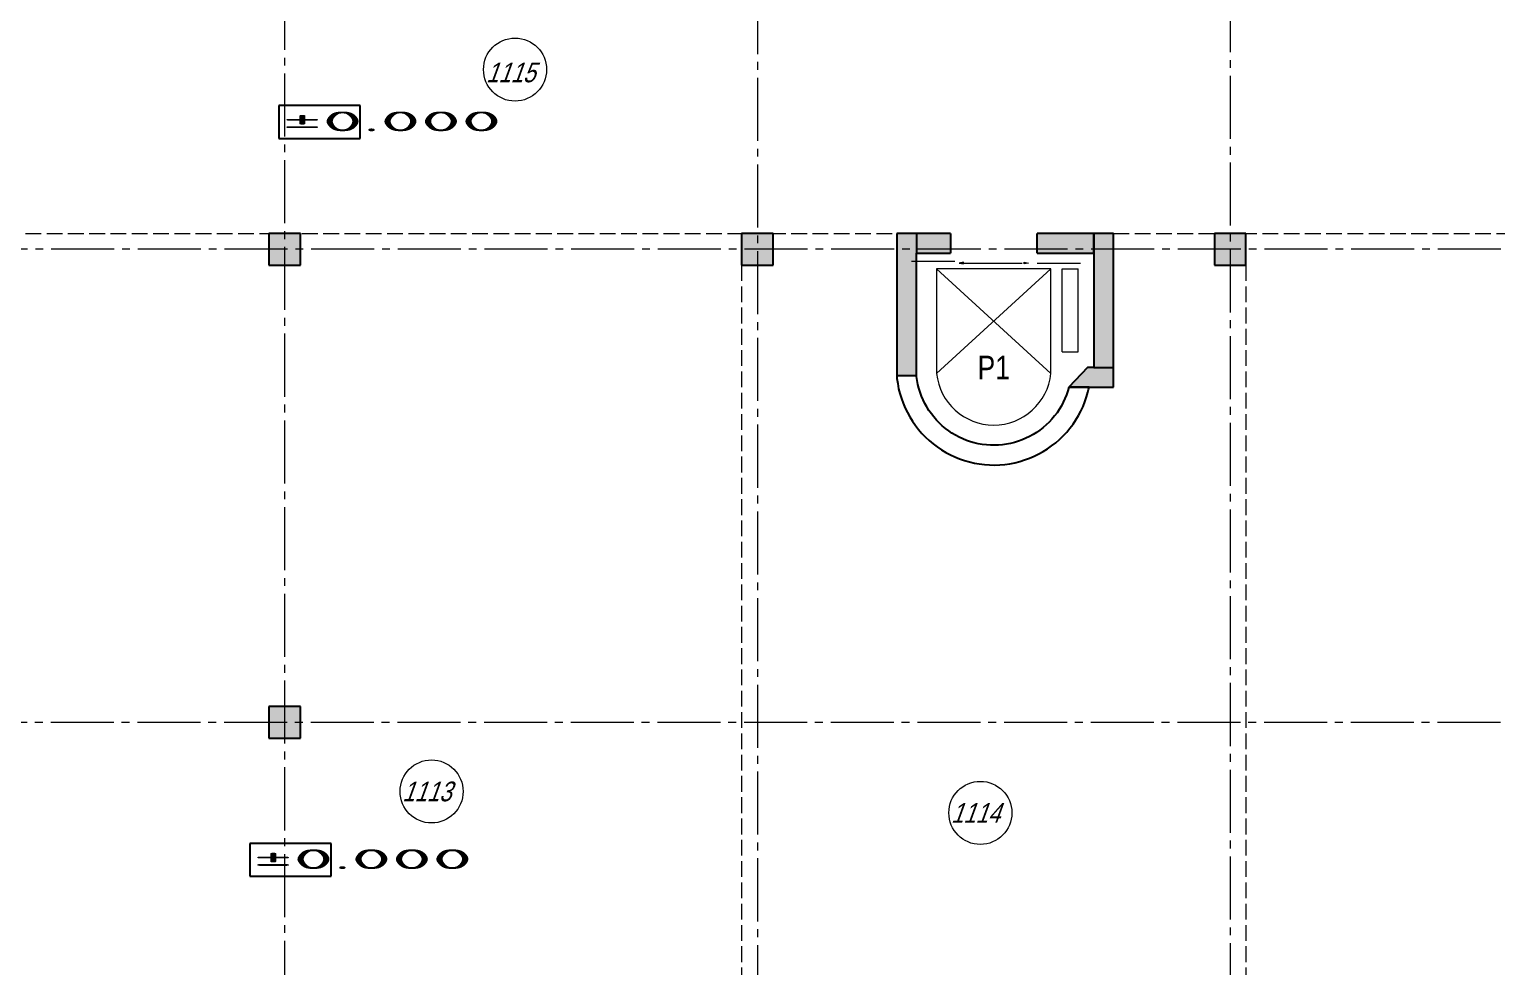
# Model space of a CAD drawing. Header units: millimetres. Extents: x 1949 to 134543, y 1145 to 48705.
# Drawn here: x 63911 to 76947, y 15955 to 24275 of the extents above; entities that cross this region are included whole.
import ezdxf
from ezdxf.enums import TextEntityAlignment as Align

# ---------------------------------------------------------------- set-up
doc = ezdxf.new("R2010")
doc.units = ezdxf.units.MM
doc.linetypes.add('LTYPE_2', pattern=[270, 200, -70])
doc.linetypes.add('LTYPE_5', pattern=[1100, 800, -100, 100, -100])
for name, color, linetype, lineweight, true_color in [('STANDARD', 18, 'Continuous', 25, 0x000000), ('Общий01', 18, 'Continuous', 13, 0x000000), ('Перекрытие_ж_бетон', 18, 'Continuous', 50, 0x000000), ('Стена', 18, 'Continuous', 50, 0x000000), ('Текст_1_10', 18, 'Continuous', 25, 0x000000)]:
    doc.layers.add(name, color=color, linetype=linetype, lineweight=lineweight, true_color=true_color)
doc.layers.add('АГПТ', color=7, linetype='Continuous')
doc.layers.add('Оси', color=30, linetype='LTYPE_5', lineweight=9)
doc.styles.add('ARIAL', font='arial.ttf')
doc.styles.add('ARIALUNICODEMS', font='ARIALUNI.ttf')
doc.styles.add('ISOCPEUR', font='isocpeur.ttf')

# ---------------------------------------------------------------- blocks, each defined once
blk = doc.blocks.new('1эт')
at = {"layer": 'Стена', "linetype": 'Continuous', "lineweight": 5}
for points in [[(-575371, 425943), (-575771, 425943), (-575771, 425543), (-575371, 425543)], [(-569371, 425943), (-569771, 425943), (-569771, 425543), (-569371, 425543)], [(-567801, 425943), (-567801, 424143), (-567551, 424143), (-567551, 425943)], [(-565301, 425943), (-565301, 424243), (-565051, 424243), (-565051, 425943)], [(-563371, 425943), (-563771, 425943), (-563771, 425543), (-563371, 425543)], [(-565617, 423993), (-565051, 423993), (-565051, 424243), (-565381, 424243)], [(-575371, 419943), (-575771, 419943), (-575771, 419543), (-575371, 419543)]]:
    blk.add_hatch(color=252, dxfattribs=at).paths.add_polyline_path(points)
h = blk.add_hatch(color=252, dxfattribs=at)
h.paths.add_polyline_path([(-565301, 425943), (-566021, 425943), (-566021, 425693), (-565301, 425693)])
h.paths.add_polyline_path([(-567121, 425693), (-567121, 425943), (-567551, 425943), (-567551, 425693)])
at = {"layer": 'STANDARD', "color": 252, "linetype": 'LTYPE_2', "lineweight": 5}
for p, q in [((-587771, 425943), (-567801, 425943)), ((-565051, 425943), (-557771, 425943)), ((-569771, 425543), (-569771, 413943)), ((-563371, 425543), (-563371, 413943))]:
    blk.add_line(p, q, dxfattribs=at)
at = {"layer": 'STANDARD', "color": 252, "linetype": 'Continuous', "lineweight": 5}
for p, q in [((-565846, 425493), (-567296, 425493)), ((-567296, 424169), (-565846, 425493)), ((-567296, 425493), (-565846, 424169)), ((-567296, 425493), (-567296, 424169)), ((-565846, 424169), (-565846, 425493)), ((-565701, 425493), (-565501, 425493)), ((-565701, 424443), (-565701, 425493)), ((-565501, 424443), (-565501, 425493)), ((-565701, 424443), (-565501, 424443))]:
    blk.add_line(p, q, dxfattribs=at)
blk.add_arc((-566571, 424243), 729, 185.8378, 354.1622, dxfattribs=at)
at = {"layer": 'Общий01', "color": 252, "linetype": 'LTYPE_5', "lineweight": 5}
for p, q in [((-569571, 440019), (-569571, 400396)), ((-575571, 438973), (-575571, 400396)), ((-563571, 438943), (-563571, 400396)), ((-542535, 425743), (-589863, 425743)), ((-542540, 419743), (-589863, 419743))]:
    blk.add_line(p, q, dxfattribs=at)
at = {"layer": 'Оси', "color": 252, "linetype": 'Continuous', "lineweight": 25}
for p, q in [((-574612, 427565), (-575646, 427565)), ((-575646, 427565), (-575646, 427148)), ((-574612, 427148), (-574612, 427565)), ((-575646, 427148), (-574612, 427148)), ((-574981, 418208), (-576015, 418208)), ((-576015, 418208), (-576015, 417791)), ((-574981, 417791), (-574981, 418208)), ((-576015, 417791), (-574981, 417791))]:
    blk.add_line(p, q, dxfattribs=at)
at = {"layer": 'Стена', "color": 252, "linetype": 'Continuous', "lineweight": 25}
for p, q in [((-575371, 425943), (-575771, 425943)), ((-575771, 425943), (-575771, 425543)), ((-575371, 425543), (-575371, 425943)), ((-569371, 425943), (-569771, 425943)), ((-569771, 425943), (-569771, 425543)), ((-569371, 425543), (-569371, 425943)), ((-567801, 425943), (-567801, 424143)), ((-567551, 425943), (-567801, 425943)), ((-567121, 425943), (-567551, 425943)), ((-567551, 425943), (-567551, 425693)), ((-567121, 425943), (-567121, 425693)), ((-566021, 425693), (-566021, 425943)), ((-565301, 425943), (-566021, 425943)), ((-565301, 425943), (-565301, 424243)), ((-565051, 425943), (-565301, 425943)), ((-565301, 425693), (-565301, 425943)), ((-565051, 424243), (-565051, 425943)), ((-563371, 425943), (-563771, 425943)), ((-563771, 425943), (-563771, 425543)), ((-563371, 425543), (-563371, 425943)), ((-567551, 425693), (-567121, 425693)), ((-567551, 424143), (-567551, 425693)), ((-566021, 425693), (-565301, 425693)), ((-575771, 425543), (-575371, 425543)), ((-569771, 425543), (-569371, 425543)), ((-563771, 425543), (-563371, 425543)), ((-567801, 424143), (-567799, 424103)), ((-567801, 424143), (-567551, 424143)), ((-567799, 424103), (-567790, 424039)), ((-567551, 424131), (-567551, 424143)), ((-567543, 424080), (-567551, 424131)), ((-567534, 424030), (-567543, 424080)), ((-565381, 424243), (-565617, 423993)), ((-565301, 424243), (-565381, 424243)), ((-565301, 424243), (-565051, 424243)), ((-565051, 423993), (-565051, 424243)), ((-567790, 424039), (-567778, 423975)), ((-567778, 423975), (-567762, 423913)), ((-567762, 423913), (-567743, 423851)), ((-567521, 423980), (-567534, 424030)), ((-567506, 423930), (-567521, 423980)), ((-567488, 423882), (-567506, 423930)), ((-567468, 423834), (-567488, 423882)), ((-565647, 423898), (-565667, 423850)), ((-565631, 423947), (-565647, 423898)), ((-565617, 423993), (-565631, 423947)), ((-565361, 423993), (-565617, 423993)), ((-565617, 423993), (-565361, 423993)), ((-565392, 423871), (-565375, 423930)), ((-565375, 423930), (-565367, 423964)), ((-565367, 423964), (-565361, 423993)), ((-565361, 423993), (-565051, 423993)), ((-567743, 423851), (-567721, 423790)), ((-567721, 423790), (-567696, 423730)), ((-567696, 423730), (-567667, 423672)), ((-567445, 423788), (-567468, 423834)), ((-567420, 423743), (-567445, 423788)), ((-567393, 423699), (-567420, 423743)), ((-567363, 423657), (-567393, 423699)), ((-565739, 423713), (-565768, 423670)), ((-565713, 423757), (-565739, 423713)), ((-565689, 423803), (-565713, 423757)), ((-565667, 423850), (-565689, 423803)), ((-565495, 423634), (-565465, 423691)), ((-565465, 423691), (-565437, 423750)), ((-565437, 423750), (-565413, 423810)), ((-565413, 423810), (-565392, 423871)), ((-567667, 423672), (-567636, 423616)), ((-567636, 423616), (-567602, 423561)), ((-567602, 423561), (-567565, 423508)), ((-567565, 423508), (-567525, 423457)), ((-567332, 423616), (-567363, 423657)), ((-567298, 423577), (-567332, 423616)), ((-567262, 423540), (-567298, 423577)), ((-567224, 423505), (-567262, 423540)), ((-567185, 423471), (-567224, 423505)), ((-565905, 423516), (-565944, 423482)), ((-565868, 423552), (-565905, 423516)), ((-565832, 423590), (-565868, 423552)), ((-565799, 423629), (-565832, 423590)), ((-565768, 423670), (-565799, 423629)), ((-565604, 423474), (-565565, 423525)), ((-565565, 423525), (-565528, 423579)), ((-565528, 423579), (-565495, 423634)), ((-567525, 423457), (-567482, 423408)), ((-567482, 423408), (-567437, 423361)), ((-567437, 423361), (-567390, 423317)), ((-567143, 423440), (-567185, 423471)), ((-567101, 423411), (-567143, 423440)), ((-567056, 423385), (-567101, 423411)), ((-567011, 423361), (-567056, 423385)), ((-566964, 423339), (-567011, 423361)), ((-566916, 423319), (-566964, 423339)), ((-566867, 423303), (-566916, 423319)), ((-566210, 423326), (-566258, 423308)), ((-566162, 423346), (-566210, 423326)), ((-566116, 423368), (-566162, 423346)), ((-566071, 423393), (-566116, 423368)), ((-566027, 423421), (-566071, 423393)), ((-565984, 423450), (-566027, 423421)), ((-565944, 423482), (-565984, 423450)), ((-565785, 423289), (-565736, 423332)), ((-565736, 423332), (-565689, 423377)), ((-565689, 423377), (-565645, 423424)), ((-565645, 423424), (-565604, 423474)), ((-567390, 423317), (-567340, 423276)), ((-567340, 423276), (-567289, 423237)), ((-567289, 423237), (-567235, 423201)), ((-567235, 423201), (-567180, 423167)), ((-567180, 423167), (-567122, 423137)), ((-567122, 423137), (-567064, 423109)), ((-566818, 423288), (-566867, 423303)), ((-566767, 423277), (-566818, 423288)), ((-566717, 423268), (-566767, 423277)), ((-566665, 423262), (-566717, 423268)), ((-566614, 423258), (-566665, 423262)), ((-566562, 423257), (-566614, 423258)), ((-566511, 423259), (-566562, 423257)), ((-566459, 423263), (-566511, 423259)), ((-566408, 423271), (-566459, 423263)), ((-566358, 423280), (-566408, 423271)), ((-566307, 423293), (-566358, 423280)), ((-566258, 423308), (-566307, 423293)), ((-566058, 423118), (-566000, 423147)), ((-566000, 423147), (-565944, 423178)), ((-565944, 423178), (-565889, 423212)), ((-565889, 423212), (-565836, 423249)), ((-565836, 423249), (-565785, 423289)), ((-567064, 423109), (-567004, 423085)), ((-567004, 423085), (-566943, 423064)), ((-566943, 423064), (-566880, 423046)), ((-566880, 423046), (-566817, 423032)), ((-566817, 423032), (-566754, 423021)), ((-566754, 423021), (-566689, 423013)), ((-566689, 423013), (-566625, 423008)), ((-566625, 423008), (-566560, 423007)), ((-566560, 423007), (-566495, 423009)), ((-566495, 423009), (-566431, 423015)), ((-566431, 423015), (-566367, 423024)), ((-566367, 423024), (-566303, 423036)), ((-566303, 423036), (-566241, 423052)), ((-566241, 423052), (-566179, 423071)), ((-566179, 423071), (-566118, 423093)), ((-566118, 423093), (-566058, 423118)), ((-575371, 419943), (-575771, 419943)), ((-575771, 419943), (-575771, 419543)), ((-575371, 419543), (-575371, 419943)), ((-575771, 419543), (-575371, 419543))]:
    blk.add_line(p, q, dxfattribs=at)
at = {"layer": 'Стена', "color": 252, "linetype": 'LTYPE_5', "lineweight": 5}
for p, q in [((-567066, 425590), (-567616, 425590)), ((-566956, 425579), (-567011, 425568)), ((-567011, 425568), (-566131, 425568)), ((-567011, 425568), (-566956, 425557)), ((-566956, 425557), (-566956, 425579)), ((-566186, 425557), (-566186, 425579)), ((-566186, 425579), (-566131, 425568)), ((-566131, 425568), (-566186, 425557)), ((-566021, 425568), (-565471, 425568))]:
    blk.add_line(p, q, dxfattribs=at)
at = {"layer": 'Текст_1_10', "color": 252, "linetype": 'Continuous', "lineweight": 5}
for centre in [(-572647, 428022), (-573706, 418867), (-566741, 418595)]:
    blk.add_circle(centre, 400, dxfattribs=at)
at = {"layer": 'Оси', "color": 252, "linetype": 'Continuous', "lineweight": 25, "style": 'ISOCPEUR', "width": 3}
for p in [(-575604, 427240), (-575973, 417883)]:
    blk.add_text('%%p0.000', height=250, rotation=360, dxfattribs=at).set_placement(p)
at = {"layer": 'Перекрытие_ж_бетон', "color": 252, "linetype": 'Continuous', "lineweight": 5, "style": 'ARIAL', "width": 0.803715}
blk.add_text('Р1', height=300, rotation=360, dxfattribs=at).set_placement((-566777, 424093), (-566365, 424093), align=Align.FIT)
at = {"layer": 'Текст_1_10', "color": 252, "linetype": 'Continuous', "lineweight": 5, "style": 'ARIALUNICODEMS', "oblique": 20, "width": 0.8}
for s, p in [('1115', (-573016, 427861)), ('1113', (-574080, 418742)), ('1114', (-567115, 418470))]:
    blk.add_text(s, height=250, rotation=360, dxfattribs=at).set_placement(p)

msp = doc.modelspace()

# ---------------------------------------------------------------- block references
at = {"layer": 'АГПТ', "xscale": 0.7, "yscale": 0.7, "zscale": 0.7}
msp.add_blockref('1эт', (469079, -275697), dxfattribs=at)

doc.saveas('drawing.dxf')
